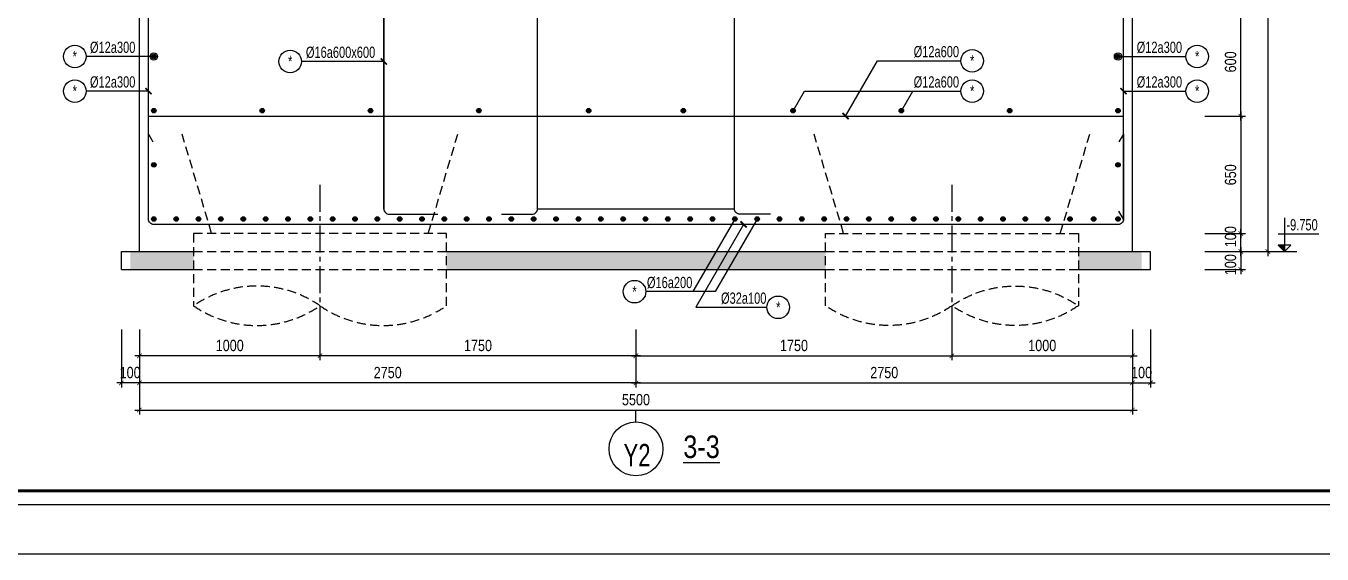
# Model space of a CAD drawing. Extents: x 71 to 2424299, y -14 to 1061502.
# Drawn here: x 1119203 to 1126381, y 521457 to 524381 of the extents above; entities that cross this region are included whole.
import ezdxf
from ezdxf.enums import TextEntityAlignment as Align

# ---------------------------------------------------------------- set-up
doc = ezdxf.new("R2010")
doc.units = 0
doc.header["$LTSCALE"] = 1000
doc.header["$MEASUREMENT"] = 0
doc.header["$PDMODE"] = 3
doc.linetypes.add('CENTER2', pattern=[1.125, 0.75, -0.125, 0.125, -0.125])
doc.linetypes.add('HIDDEN', pattern=[0.375, 0.25, -0.125])
doc.layers.get('0').update_dxf_attribs({"linetype": 'CONTINUOUS'})
doc.layers.get('Defpoints').update_dxf_attribs({"linetype": 'CONTINUOUS'})
for name, color, linetype in [('CDC-KHUNGTEN', 7, 'CONTINUOUS'), ('CDC.01.AXIS', 160, 'CENTER2'), ('CDC.02.DIM', 1, 'CONTINUOUS'), ('CDC.03.BORDER', 3, 'CONTINUOUS'), ('CDC.04.HIDDEN', 8, 'HIDDEN'), ('CDC.05.STEEL', 4, 'CONTINUOUS'), ('CDC.06.TEXT', 2, 'CONTINUOUS'), ('CDC.10.HATCH', 9, 'CONTINUOUS'), ('CDC.11.NOTE', 8, 'CONTINUOUS'), ('CDC.12.PILE', 7, 'CONTINUOUS'), ('CDC.14.STEELNUM', 9, 'CONTINUOUS')]:
    doc.layers.add(name, color=color, linetype=linetype)
doc.styles.add('ARIAL', font='arial.ttf', dxfattribs={"width": 0.8})
doc.dimstyles.new('25', dxfattribs={"dimscale": 25, "dimtxt": 2.5, "dimasz": 1, "dimexe": 1, "dimexo": 0, "dimgap": 1, "dimtad": 1, "dimdec": 0, "dimdsep": 46, "dimtxsty": 'ARIAL', "dimblk": 'ARCHTICK', "dimcen": 1, "dimdle": 1, "dimclrd": 256, "dimclre": 256, "dimclrt": 2, "dimadec": 0, "dimazin": 0, "dimtfac": 0.00072, "dimtdec": 0, "dimtix": 1, "dimtmove": 2, "dimatfit": 3, "dimldrblk": 'ARCHTICK', "dimfxl": 1, "dimtolj": 1, "dimarcsym": 0})

# ---------------------------------------------------------------- blocks, each defined once
blk = doc.blocks.new('_ArchTick')
at = {"color": 0, "linetype": 'ByBlock', "const_width": 0.15}
blk.add_lwpolyline([(-0.5, -0.5), (0.5, 0.5)], dxfattribs=at)
blk = doc.blocks.new('*D139')
at = {"layer": 'CDC.02.DIM', "lineweight": -2, "transparency": 16777216}
for p, q in [((1119831.3, 522699.5), (1119831.3, 522379.7)), ((1122581.3, 522699.5), (1122581.3, 522379.7)), ((1122606.3, 522404.7), (1119806.3, 522404.7))]:
    blk.add_line(p, q, dxfattribs=at)
at = {"layer": 'Defpoints', "color": 0, "transparency": 16777216}
for p in [(1119831.3, 522699.5), (1122581.3, 522699.5), (1119831.3, 522404.7)]:
    blk.add_point(p, dxfattribs=at)
at = {"layer": 'CDC.02.DIM', "lineweight": -2, "transparency": 16777216, "xscale": 25, "yscale": 25, "zscale": 25, "rotation": 180}
blk.add_blockref('_ArchTick', (1119831.3, 522404.7), dxfattribs=at)
at = {"layer": 'CDC.02.DIM', "lineweight": -2, "transparency": 16777216, "xscale": 25, "yscale": 25, "zscale": 25}
blk.add_blockref('_ArchTick', (1122581.3, 522404.7), dxfattribs=at)
at = {"layer": 'CDC.02.DIM', "color": 2, "transparency": 16777216, "insert": (1121206.3, 522461.6), "char_height": 62.5, "attachment_point": 5, "style": 'ARIAL'}
blk.add_mtext('\\A1;2750', dxfattribs=at)
blk = doc.blocks.new('*D140')
at = {"layer": 'CDC.02.DIM', "lineweight": -2, "transparency": 16777216}
for p, q in [((1119731.3, 522699.5), (1119731.3, 522379.7)), ((1119831.3, 522699.5), (1119831.3, 522379.7)), ((1119856.3, 522404.7), (1119706.3, 522404.7))]:
    blk.add_line(p, q, dxfattribs=at)
at = {"layer": 'Defpoints', "color": 0, "transparency": 16777216}
for p in [(1119731.3, 522699.5), (1119831.3, 522699.5), (1119731.3, 522404.7)]:
    blk.add_point(p, dxfattribs=at)
at = {"layer": 'CDC.02.DIM', "lineweight": -2, "transparency": 16777216, "xscale": 25, "yscale": 25, "zscale": 25, "rotation": 180}
blk.add_blockref('_ArchTick', (1119731.3, 522404.7), dxfattribs=at)
at = {"layer": 'CDC.02.DIM', "lineweight": -2, "transparency": 16777216, "xscale": 25, "yscale": 25, "zscale": 25}
blk.add_blockref('_ArchTick', (1119831.3, 522404.7), dxfattribs=at)
at = {"layer": 'CDC.02.DIM', "color": 2, "transparency": 16777216, "insert": (1119779.8, 522461.6), "char_height": 62.5, "attachment_point": 5, "style": 'ARIAL'}
blk.add_mtext('\\A1;100', dxfattribs=at)
blk = doc.blocks.new('*D141')
at = {"layer": 'CDC.02.DIM', "lineweight": -2, "transparency": 16777216}
for p, q in [((1122581.3, 522699.5), (1122581.3, 522379.7)), ((1125331.3, 522699.5), (1125331.3, 522379.7)), ((1122556.3, 522404.7), (1125356.3, 522404.7))]:
    blk.add_line(p, q, dxfattribs=at)
at = {"layer": 'Defpoints', "color": 0, "transparency": 16777216}
for p in [(1122581.3, 522699.5), (1125331.3, 522699.5), (1125331.3, 522404.7)]:
    blk.add_point(p, dxfattribs=at)
at = {"layer": 'CDC.02.DIM', "lineweight": -2, "transparency": 16777216, "xscale": 25, "yscale": 25, "zscale": 25, "rotation": 180}
blk.add_blockref('_ArchTick', (1122581.3, 522404.7), dxfattribs=at)
at = {"layer": 'CDC.02.DIM', "lineweight": -2, "transparency": 16777216, "xscale": 25, "yscale": 25, "zscale": 25}
blk.add_blockref('_ArchTick', (1125331.3, 522404.7), dxfattribs=at)
at = {"layer": 'CDC.02.DIM', "color": 2, "transparency": 16777216, "insert": (1123956.3, 522461.6), "char_height": 62.5, "attachment_point": 5, "style": 'ARIAL'}
blk.add_mtext('\\A1;2750', dxfattribs=at)
blk = doc.blocks.new('*D142')
at = {"layer": 'CDC.02.DIM', "lineweight": -2, "transparency": 16777216}
for p, q in [((1125331.3, 522699.5), (1125331.3, 522379.7)), ((1125431.3, 522699.5), (1125431.3, 522379.7)), ((1125306.3, 522404.7), (1125456.3, 522404.7))]:
    blk.add_line(p, q, dxfattribs=at)
at = {"layer": 'Defpoints', "color": 0, "transparency": 16777216}
for p in [(1125331.3, 522699.5), (1125431.3, 522699.5), (1125431.3, 522404.7)]:
    blk.add_point(p, dxfattribs=at)
at = {"layer": 'CDC.02.DIM', "lineweight": -2, "transparency": 16777216, "xscale": 25, "yscale": 25, "zscale": 25, "rotation": 180}
blk.add_blockref('_ArchTick', (1125331.3, 522404.7), dxfattribs=at)
at = {"layer": 'CDC.02.DIM', "lineweight": -2, "transparency": 16777216, "xscale": 25, "yscale": 25, "zscale": 25}
blk.add_blockref('_ArchTick', (1125431.3, 522404.7), dxfattribs=at)
at = {"layer": 'CDC.02.DIM', "color": 2, "transparency": 16777216, "insert": (1125381.3, 522461.6), "char_height": 62.5, "attachment_point": 5, "style": 'ARIAL'}
blk.add_mtext('\\A1;100', dxfattribs=at)
blk = doc.blocks.new('*D143')
at = {"layer": 'CDC.02.DIM', "lineweight": -2, "transparency": 16777216}
for p, q in [((1119831.3, 522699.5), (1119831.3, 522229.7)), ((1125331.3, 522699.5), (1125331.3, 522229.7)), ((1119806.3, 522254.7), (1125356.3, 522254.7))]:
    blk.add_line(p, q, dxfattribs=at)
at = {"layer": 'Defpoints', "color": 0, "transparency": 16777216}
for p in [(1119831.3, 522699.5), (1125331.3, 522699.5), (1125331.3, 522254.7)]:
    blk.add_point(p, dxfattribs=at)
at = {"layer": 'CDC.02.DIM', "lineweight": -2, "transparency": 16777216, "xscale": 25, "yscale": 25, "zscale": 25, "rotation": 180}
blk.add_blockref('_ArchTick', (1119831.3, 522254.7), dxfattribs=at)
at = {"layer": 'CDC.02.DIM', "lineweight": -2, "transparency": 16777216, "xscale": 25, "yscale": 25, "zscale": 25}
blk.add_blockref('_ArchTick', (1125331.3, 522254.7), dxfattribs=at)
at = {"layer": 'CDC.02.DIM', "color": 2, "transparency": 16777216, "insert": (1122581.3, 522311.6), "char_height": 62.5, "attachment_point": 5, "style": 'ARIAL'}
blk.add_mtext('\\A1;5500', dxfattribs=at)
blk = doc.blocks.new('*D144')
at = {"layer": 'CDC.02.DIM', "lineweight": -2, "transparency": 16777216}
for p, q in [((1120831.3, 522699.5), (1120831.3, 522529.7)), ((1122581.3, 522699.5), (1122581.3, 522529.7)), ((1122606.3, 522554.7), (1120806.3, 522554.7))]:
    blk.add_line(p, q, dxfattribs=at)
at = {"layer": 'Defpoints', "color": 0, "transparency": 16777216}
for p in [(1120831.3, 522699.5), (1122581.3, 522699.5), (1120831.3, 522554.7)]:
    blk.add_point(p, dxfattribs=at)
at = {"layer": 'CDC.02.DIM', "lineweight": -2, "transparency": 16777216, "xscale": 25, "yscale": 25, "zscale": 25, "rotation": 180}
blk.add_blockref('_ArchTick', (1120831.3, 522554.7), dxfattribs=at)
at = {"layer": 'CDC.02.DIM', "lineweight": -2, "transparency": 16777216, "xscale": 25, "yscale": 25, "zscale": 25}
blk.add_blockref('_ArchTick', (1122581.3, 522554.7), dxfattribs=at)
at = {"layer": 'CDC.02.DIM', "color": 2, "transparency": 16777216, "insert": (1121706.3, 522611.6), "char_height": 62.5, "attachment_point": 5, "style": 'ARIAL'}
blk.add_mtext('\\A1;1750', dxfattribs=at)
blk = doc.blocks.new('*D145')
at = {"layer": 'CDC.02.DIM', "lineweight": -2, "transparency": 16777216}
for p, q in [((1122581.3, 522699.5), (1122581.3, 522529.7)), ((1124331.3, 522699.5), (1124331.3, 522529.7)), ((1122556.3, 522554.7), (1124356.3, 522554.7))]:
    blk.add_line(p, q, dxfattribs=at)
at = {"layer": 'Defpoints', "color": 0, "transparency": 16777216}
for p in [(1122581.3, 522699.5), (1124331.3, 522699.5), (1124331.3, 522554.7)]:
    blk.add_point(p, dxfattribs=at)
at = {"layer": 'CDC.02.DIM', "lineweight": -2, "transparency": 16777216, "xscale": 25, "yscale": 25, "zscale": 25, "rotation": 180}
blk.add_blockref('_ArchTick', (1122581.3, 522554.7), dxfattribs=at)
at = {"layer": 'CDC.02.DIM', "lineweight": -2, "transparency": 16777216, "xscale": 25, "yscale": 25, "zscale": 25}
blk.add_blockref('_ArchTick', (1124331.3, 522554.7), dxfattribs=at)
at = {"layer": 'CDC.02.DIM', "color": 2, "transparency": 16777216, "insert": (1123456.3, 522611.6), "char_height": 62.5, "attachment_point": 5, "style": 'ARIAL'}
blk.add_mtext('\\A1;1750', dxfattribs=at)
blk = doc.blocks.new('*D146')
at = {"layer": 'CDC.02.DIM', "lineweight": -2, "transparency": 16777216}
for p, q in [((1125731.3, 523131.8), (1125956.3, 523131.8)), ((1125931.3, 523156.8), (1125931.3, 523006.8)), ((1125731.3, 523031.8), (1125956.3, 523031.8))]:
    blk.add_line(p, q, dxfattribs=at)
at = {"layer": 'Defpoints', "color": 0, "transparency": 16777216}
for p in [(1125731.3, 523131.8), (1125731.3, 523031.8), (1125931.3, 523031.8)]:
    blk.add_point(p, dxfattribs=at)
at = {"layer": 'CDC.02.DIM', "lineweight": -2, "transparency": 16777216, "xscale": 25, "yscale": 25, "zscale": 25}
for p, rotation in [((1125931.3, 523131.8), 90), ((1125931.3, 523031.8), 270)]:
    blk.add_blockref('_ArchTick', p, dxfattribs=dict(at, rotation=rotation))
at = {"layer": 'CDC.02.DIM', "color": 2, "transparency": 16777216, "insert": (1125874.4, 523059.1), "char_height": 62.5, "attachment_point": 5, "rotation": 90, "style": 'ARIAL'}
blk.add_mtext('\\A1;100', dxfattribs=at)
blk = doc.blocks.new('*D147')
at = {"layer": 'CDC.02.DIM', "lineweight": -2, "transparency": 16777216}
for p, q in [((1125931.3, 523106.8), (1125931.3, 523256.8)), ((1125731.3, 523231.8), (1125956.3, 523231.8)), ((1125731.3, 523131.8), (1125956.3, 523131.8))]:
    blk.add_line(p, q, dxfattribs=at)
at = {"layer": 'Defpoints', "color": 0, "transparency": 16777216}
for p in [(1125731.3, 523231.8), (1125931.3, 523231.8), (1125731.3, 523131.8)]:
    blk.add_point(p, dxfattribs=at)
at = {"layer": 'CDC.02.DIM', "lineweight": -2, "transparency": 16777216, "xscale": 25, "yscale": 25, "zscale": 25}
for p, rotation in [((1125931.3, 523231.8), 90), ((1125931.3, 523131.8), 270)]:
    blk.add_blockref('_ArchTick', p, dxfattribs=dict(at, rotation=rotation))
at = {"layer": 'CDC.02.DIM', "color": 2, "transparency": 16777216, "insert": (1125874.4, 523214.1), "char_height": 62.5, "attachment_point": 5, "rotation": 90, "style": 'ARIAL'}
blk.add_mtext('\\A1;100', dxfattribs=at)
blk = doc.blocks.new('*D148')
at = {"layer": 'CDC.02.DIM', "lineweight": -2, "transparency": 16777216}
for p, q in [((1125731.3, 524481.8), (1125956.3, 524481.8)), ((1125931.3, 523856.8), (1125931.3, 524506.8)), ((1125731.3, 523881.8), (1125956.3, 523881.8))]:
    blk.add_line(p, q, dxfattribs=at)
at = {"layer": 'Defpoints', "color": 0, "transparency": 16777216}
for p in [(1125731.3, 524481.8), (1125931.3, 524481.8), (1125731.3, 523881.8)]:
    blk.add_point(p, dxfattribs=at)
at = {"layer": 'CDC.02.DIM', "lineweight": -2, "transparency": 16777216, "xscale": 25, "yscale": 25, "zscale": 25}
for p, rotation in [((1125931.3, 524481.8), 90), ((1125931.3, 523881.8), 270)]:
    blk.add_blockref('_ArchTick', p, dxfattribs=dict(at, rotation=rotation))
at = {"layer": 'CDC.02.DIM', "color": 2, "transparency": 16777216, "insert": (1125874.4, 524181.8), "char_height": 62.5, "attachment_point": 5, "rotation": 90, "style": 'ARIAL'}
blk.add_mtext('\\A1;600', dxfattribs=at)
blk = doc.blocks.new('*D152')
at = {"layer": 'CDC.02.DIM', "lineweight": -2, "transparency": 16777216}
for p, q in [((1125731.3, 525931.8), (1126106.3, 525931.8)), ((1126081.3, 525956.8), (1126081.3, 523106.8)), ((1125731.3, 523131.8), (1126106.3, 523131.8))]:
    blk.add_line(p, q, dxfattribs=at)
at = {"layer": 'Defpoints', "color": 0, "transparency": 16777216}
for p in [(1125731.3, 525931.8), (1125731.3, 523131.8), (1126081.3, 523131.8)]:
    blk.add_point(p, dxfattribs=at)
at = {"layer": 'CDC.02.DIM', "lineweight": -2, "transparency": 16777216, "xscale": 25, "yscale": 25, "zscale": 25}
for p, rotation in [((1126081.3, 525931.8), 90), ((1126081.3, 523131.8), 270)]:
    blk.add_blockref('_ArchTick', p, dxfattribs=dict(at, rotation=rotation))
at = {"layer": 'CDC.02.DIM', "color": 2, "transparency": 16777216, "insert": (1126024.4, 524531.8), "char_height": 62.5, "attachment_point": 5, "rotation": 90, "style": 'ARIAL'}
blk.add_mtext('\\A1;2800', dxfattribs=at)
blk = doc.blocks.new('*D153')
at = {"layer": 'CDC.02.DIM', "lineweight": -2, "transparency": 16777216}
for p, q in [((1125931.3, 523906.8), (1125931.3, 523206.8)), ((1125731.3, 523881.8), (1125956.3, 523881.8)), ((1125731.3, 523231.8), (1125956.3, 523231.8))]:
    blk.add_line(p, q, dxfattribs=at)
at = {"layer": 'Defpoints', "color": 0, "transparency": 16777216}
for p in [(1125731.3, 523881.8), (1125731.3, 523231.8), (1125931.3, 523231.8)]:
    blk.add_point(p, dxfattribs=at)
at = {"layer": 'CDC.02.DIM', "lineweight": -2, "transparency": 16777216, "xscale": 25, "yscale": 25, "zscale": 25}
for p, rotation in [((1125931.3, 523881.8), 90), ((1125931.3, 523231.8), 270)]:
    blk.add_blockref('_ArchTick', p, dxfattribs=dict(at, rotation=rotation))
at = {"layer": 'CDC.02.DIM', "color": 2, "transparency": 16777216, "insert": (1125874.4, 523556.8), "char_height": 62.5, "attachment_point": 5, "rotation": 90, "style": 'ARIAL'}
blk.add_mtext('\\A1;650', dxfattribs=at)
blk = doc.blocks.new('C1400T')
at = {"layer": 'CDC.01.AXIS', "ltscale": 0.2}
blk.add_line((0, 270.1), (0, -574.3), dxfattribs=at)
at = {"layer": 'CDC.04.HIDDEN', "ltscale": 0.2}
for p, q in [((-600, 0), (-763.4, 550)), ((600, 0), (763.4, 550))]:
    blk.add_line(p, q, dxfattribs=at)
blk.add_lwpolyline([(700, -400), (700, 0), (-700, 0), (-700, -400)], dxfattribs=at)
blk.add_lwpolyline([(700, -400, -0.311974), (0, -400, 0.311974), (-700, -400, 0.311974), (0, -400, 0.36397)], format="xyb", dxfattribs=at)
blk = doc.blocks.new('*D219')
at = {"layer": 'CDC.02.DIM', "lineweight": -2, "transparency": 16777216}
for p, q in [((1119831.3, 522699.5), (1119831.3, 522529.7)), ((1120831.3, 522699.5), (1120831.3, 522529.7)), ((1120856.3, 522554.7), (1119806.3, 522554.7))]:
    blk.add_line(p, q, dxfattribs=at)
at = {"layer": 'Defpoints', "color": 0, "transparency": 16777216}
for p in [(1119831.3, 522699.5), (1120831.3, 522699.5), (1119831.3, 522554.7)]:
    blk.add_point(p, dxfattribs=at)
at = {"layer": 'CDC.02.DIM', "lineweight": -2, "transparency": 16777216, "xscale": 25, "yscale": 25, "zscale": 25, "rotation": 180}
blk.add_blockref('_ArchTick', (1119831.3, 522554.7), dxfattribs=at)
at = {"layer": 'CDC.02.DIM', "lineweight": -2, "transparency": 16777216, "xscale": 25, "yscale": 25, "zscale": 25}
blk.add_blockref('_ArchTick', (1120831.3, 522554.7), dxfattribs=at)
at = {"layer": 'CDC.02.DIM', "color": 2, "transparency": 16777216, "insert": (1120331.3, 522611.6), "char_height": 62.5, "attachment_point": 5, "style": 'ARIAL'}
blk.add_mtext('\\A1;1000', dxfattribs=at)
blk = doc.blocks.new('*D220')
at = {"layer": 'CDC.02.DIM', "lineweight": -2, "transparency": 16777216}
for p, q in [((1124331.3, 522699.5), (1124331.3, 522529.7)), ((1125331.3, 522699.5), (1125331.3, 522529.7)), ((1124306.3, 522554.7), (1125356.3, 522554.7))]:
    blk.add_line(p, q, dxfattribs=at)
at = {"layer": 'Defpoints', "color": 0, "transparency": 16777216}
for p in [(1124331.3, 522699.5), (1125331.3, 522699.5), (1125331.3, 522554.7)]:
    blk.add_point(p, dxfattribs=at)
at = {"layer": 'CDC.02.DIM', "lineweight": -2, "transparency": 16777216, "xscale": 25, "yscale": 25, "zscale": 25, "rotation": 180}
blk.add_blockref('_ArchTick', (1124331.3, 522554.7), dxfattribs=at)
at = {"layer": 'CDC.02.DIM', "lineweight": -2, "transparency": 16777216, "xscale": 25, "yscale": 25, "zscale": 25}
blk.add_blockref('_ArchTick', (1125331.3, 522554.7), dxfattribs=at)
at = {"layer": 'CDC.02.DIM', "color": 2, "transparency": 16777216, "insert": (1124831.3, 522611.6), "char_height": 62.5, "attachment_point": 5, "style": 'ARIAL'}
blk.add_mtext('\\A1;1000', dxfattribs=at)
blk = doc.blocks.new('KHUNG TEN')
at = {"layer": 'CDC-KHUNGTEN', "color": 8}
blk.add_lwpolyline([(75096, 1100), (83000, 1100), (83000, 58300), (3000, 58300), (3000, 1100), (75096, 1100)], dxfattribs=at)
at = {"layer": 'CDC-KHUNGTEN', "color": 255, "lineweight": 60}
blk.add_lwpolyline([(74900, 1400), (74900, 58000), (3300, 58000), (3300, 1400), (74900, 1400)], close=True, dxfattribs=at)
at = {"layer": 'Defpoints', "color": 1, "ltscale": 0.2}
blk.add_lwpolyline([(0, 0), (0, 59400), (84100, 59400), (84100, 0), (0, 0)], close=True, dxfattribs=at)

msp = doc.modelspace()

# ---------------------------------------------------------------- hatches: boundary and pattern name
at = {"layer": 'CDC.10.HATCH'}
h = msp.add_hatch(dxfattribs=at)
h.set_pattern_fill('AR-CONC', color=256, scale=25, style=0)
h.set_pattern_definition([(50, (22141.81, -7358), (179.315046, -15.688034), [18.75, -206.25]), (355, (22141.81, -7358), (-34.687833, 188.048033), [15, -165]), (100.4514, (22156.75, -7359.31), (144.627345, 172.359886), [15.935047, -175.285528]), (46.1842, (22141.8, -7308), (266.810262, -41.379754), [28.125, -309.375]), (96.6356, (22164.04, -7311.45), (233.665676, 243.52947), [23.90257, -262.92825]), (351.1842, (22141.8, -7308), (233.665486, 243.52965), [22.5, -247.5]), (21, (22166.81, -7320.5), (149.226763, -100.654723), [18.75, -206.25]), (326, (22166.81, -7320.5), (60.828833, 181.28751), [15, -165]), (71.4514, (22179.25, -7328.9), (210.055657, 80.632624), [15.935047, -175.285528]), (37.5, (22141.81, -7358.004), (3.0399638, 83.2234635), [0, -163, 0, -167.5, 0, -165.625]), (7.5, (22141.81, -7358), (65.7673844, 98.602928), [0, -95.5, 0, -159.25, 0, -63.125]), (327.5, (22086.06, -7358.004), (133.455609, -5.638718), [0, -62.5, 0, -195, 0, -258.75]), (317.5, (22061.06, -7358), (145.796542, 25.026246), [0, -81.25, 0, -129.5, 0, -183.75])])
h.paths.add_polyline_path([(1123096.11, 523131.8), (1121531.29, 523131.8), (1121531.29, 523031.8), (1123038.37, 523031.8)])
h.paths.add_polyline_path([(1123161.96, 523131.8), (1123096.11, 523131.8), (1123038.37, 523031.8), (1123104.23, 523031.8)])
h.paths.add_polyline_path([(1123219.86, 523131.8), (1123161.96, 523131.8), (1123104.23, 523031.8), (1123162.12, 523031.8)])
h.paths.add_polyline_path([(1123631.27, 523131.8), (1123219.86, 523131.8), (1123162.12, 523031.8), (1123631.27, 523031.8)])
h.paths.add_polyline_path([(1119781.28, 523131.8), (1119781.28, 523031.8), (1120131.29, 523031.8), (1120131.29, 523131.8)])
h.paths.add_polyline_path([(1125381.28, 523031.8), (1125381.28, 523131.8), (1125031.27, 523131.8), (1125031.27, 523031.8)])
at = {"layer": 'CDC.11.NOTE'}
msp.add_hatch(color=256, dxfattribs=at).paths.add_polyline_path([(1126173.45, 523166.8), (1126138.45, 523166.8), (1126173.45, 523131.8)])

# ---------------------------------------------------------------- linework, layer by layer
at = {"layer": 'CDC.03.BORDER'}
for p, q in [((1119831.28, 523131.8), (1119831.28, 525581.8)), ((1125331.28, 523131.8), (1125331.28, 525581.8))]:
    msp.add_line(p, q, dxfattribs=at)
at = {"layer": 'CDC.04.HIDDEN', "ltscale": 0.2}
for p, q in [((1120131.29, 523131.8), (1121531.29, 523131.8)), ((1123631.27, 523131.8), (1125031.27, 523131.8)), ((1120131.29, 523031.8), (1121531.29, 523031.8)), ((1123631.27, 523031.8), (1125031.27, 523031.8))]:
    msp.add_line(p, q, dxfattribs=at)
at = {"layer": 'CDC.05.STEEL', "ltscale": 0.3}
for p, q in [((1119881.28, 523881.8), (1125281.28, 523881.8)), ((1119881.28, 523781.8), (1119906.28, 523738.5)), ((1125281.28, 523781.8), (1125256.28, 523738.5)), ((1122036.28, 523368.8), (1123126.28, 523368.8)), ((1125281.28, 523311.8), (1125256.28, 523355.11))]:
    msp.add_line(p, q, dxfattribs=at)
for points in [[(1121836.28, 523338.8), (1122006.28, 523338.8, 0.4142136), (1122036.28, 523368.8), (1122036.28, 527051.8)], [(1119881.28, 523311.8), (1119881.28, 525851.8, -0.4142136), (1119911.28, 525881.8), (1120181.28, 525881.8)], [(1121184.53, 523368.8), (1121184.53, 525831.8, -0.4142136), (1121214.53, 525861.8), (1121484.53, 525861.8)], [(1121184.53, 525831.8), (1121184.53, 523368.8, 0.4142136), (1121214.53, 523338.8), (1121484.53, 523338.8)], [(1125281.28, 523311.8), (1125281.28, 525851.8, 0.4142136), (1125251.28, 525881.8), (1124981.28, 525881.8)], [(1125281.28, 523781.8), (1125281.28, 523311.8, -0.4142136), (1125251.28, 523281.8), (1119911.28, 523281.8, -0.4142136), (1119881.28, 523311.8), (1119881.28, 523781.8)]]:
    msp.add_lwpolyline(points, format="xyb", dxfattribs=at)
at = {"layer": 'CDC.05.STEEL', "ltscale": 0.3, "elevation": 0}
msp.add_lwpolyline([(1123326.28, 523338.8), (1123156.28, 523338.8, -0.4142136), (1123126.28, 523368.8), (1123126.28, 527051.8)], format="xyb", dxfattribs=at)
at = {"layer": 'CDC.05.STEEL', "const_width": 12.3}
for points in [[(1119911.28, 524217.96, 1), (1119911.28, 524205.65, 1)], [(1125251.28, 524217.96, -1), (1125251.28, 524205.65, -1)], [(1119911.28, 523917.96, 1), (1119911.28, 523905.65, 1)], [(1120511.28, 523917.96, 1), (1120511.28, 523905.65, 1)], [(1121111.28, 523917.96, 1), (1121111.28, 523905.65, 1)], [(1121711.28, 523917.96, 1), (1121711.28, 523905.65, 1)], [(1122319.03, 523917.96, 1), (1122319.03, 523905.65, 1)], [(1122843.53, 523917.96, -1), (1122843.53, 523905.65, -1)], [(1123451.28, 523917.96, -1), (1123451.28, 523905.65, -1)], [(1124051.28, 523917.96, -1), (1124051.28, 523905.65, -1)], [(1124651.28, 523917.96, -1), (1124651.28, 523905.65, -1)], [(1125251.28, 523917.96, -1), (1125251.28, 523905.65, -1)], [(1119911.28, 523617.96, 1), (1119911.28, 523605.65, 1)], [(1125251.28, 523617.96, -1), (1125251.28, 523605.65, -1)], [(1119911.28, 523317.96, 1), (1119911.28, 523305.65, 1)], [(1120035.03, 523317.96, 1), (1120035.03, 523305.65, 1)], [(1120158.78, 523317.96, 1), (1120158.78, 523305.65, 1)], [(1120282.53, 523317.96, 1), (1120282.53, 523305.65, 1)], [(1120406.28, 523317.96, 1), (1120406.28, 523305.65, 1)], [(1120530.03, 523317.96, 1), (1120530.03, 523305.65, 1)], [(1120653.78, 523317.96, 1), (1120653.78, 523305.65, 1)], [(1120777.53, 523317.96, 1), (1120777.53, 523305.65, 1)], [(1120901.28, 523317.96, 1), (1120901.28, 523305.65, 1)], [(1121025.03, 523317.96, 1), (1121025.03, 523305.65, 1)], [(1121148.78, 523317.96, 1), (1121148.78, 523305.65, 1)], [(1121272.53, 523317.96, 1), (1121272.53, 523305.65, 1)], [(1121396.28, 523317.96, 1), (1121396.28, 523305.65, 1)], [(1121520.03, 523317.96, 1), (1121520.03, 523305.65, 1)], [(1121643.78, 523317.96, 1), (1121643.78, 523305.65, 1)], [(1121767.53, 523317.96, 1), (1121767.53, 523305.65, 1)], [(1121891.28, 523317.96, 1), (1121891.28, 523305.65, 1)], [(1122015.03, 523317.96, 1), (1122015.03, 523305.65, 1)], [(1122138.78, 523317.96, 1), (1122138.78, 523305.65, 1)], [(1122262.53, 523317.96, 1), (1122262.53, 523305.65, 1)], [(1122386.28, 523317.96, 1), (1122386.28, 523305.65, 1)], [(1122510.03, 523317.96, 1), (1122510.03, 523305.65, 1)], [(1122633.78, 523317.96, 1), (1122633.78, 523305.65, 1)], [(1122757.53, 523317.96, 1), (1122757.53, 523305.65, 1)], [(1122881.28, 523317.96, 1), (1122881.28, 523305.65, 1)], [(1123005.03, 523317.96, 1), (1123005.03, 523305.65, 1)], [(1123128.78, 523317.96, 1), (1123128.78, 523305.65, 1)], [(1123252.53, 523317.96, 1), (1123252.53, 523305.65, 1)], [(1123376.28, 523317.96, 1), (1123376.28, 523305.65, 1)], [(1123500.03, 523317.96, 1), (1123500.03, 523305.65, 1)], [(1123623.78, 523317.96, 1), (1123623.78, 523305.65, 1)], [(1123747.53, 523317.96, 1), (1123747.53, 523305.65, 1)], [(1123871.28, 523317.96, 1), (1123871.28, 523305.65, 1)], [(1123995.03, 523317.96, 1), (1123995.03, 523305.65, 1)], [(1124118.78, 523317.96, 1), (1124118.78, 523305.65, 1)], [(1124242.53, 523317.96, 1), (1124242.53, 523305.65, 1)], [(1124366.28, 523317.96, 1), (1124366.28, 523305.65, 1)], [(1124490.03, 523317.96, 1), (1124490.03, 523305.65, 1)], [(1124613.78, 523317.96, 1), (1124613.78, 523305.65, 1)], [(1124737.53, 523317.96, 1), (1124737.53, 523305.65, 1)], [(1124861.28, 523317.96, 1), (1124861.28, 523305.65, 1)], [(1124985.03, 523317.96, 1), (1124985.03, 523305.65, 1)], [(1125116.17, 523317.96, 1), (1125116.17, 523305.65, 1)], [(1125251.28, 523317.96, -1), (1125251.28, 523305.65, -1)]]:
    msp.add_lwpolyline(points, format="xyb", close=True, dxfattribs=at)
at = {"layer": 'CDC.05.STEEL'}
for centre in [(1119911.28, 524211.8), (1125251.28, 524211.8), (1119911.28, 523911.8), (1120511.28, 523911.8), (1121111.28, 523911.8), (1121711.28, 523911.8), (1122319.03, 523911.8), (1122843.53, 523911.8), (1123451.28, 523911.8), (1124051.28, 523911.8), (1124651.28, 523911.8), (1125251.28, 523911.8), (1119911.28, 523611.8), (1125251.28, 523611.8), (1119911.28, 523311.8), (1120035.03, 523311.8), (1120158.78, 523311.8), (1120282.53, 523311.8), (1120406.28, 523311.8), (1120530.03, 523311.8), (1120653.78, 523311.8), (1120777.53, 523311.8), (1120901.28, 523311.8), (1121025.03, 523311.8), (1121148.78, 523311.8), (1121272.53, 523311.8), (1121396.28, 523311.8), (1121520.03, 523311.8), (1121643.78, 523311.8), (1121767.53, 523311.8), (1121891.28, 523311.8), (1122015.03, 523311.8), (1122138.78, 523311.8), (1122262.53, 523311.8), (1122386.28, 523311.8), (1122510.03, 523311.8), (1122633.78, 523311.8), (1122757.53, 523311.8), (1122881.28, 523311.8), (1123005.03, 523311.8), (1123128.78, 523311.8), (1123252.53, 523311.8), (1123376.28, 523311.8), (1123500.03, 523311.8), (1123623.78, 523311.8), (1123747.53, 523311.8), (1123871.28, 523311.8), (1123995.03, 523311.8), (1124118.78, 523311.8), (1124242.53, 523311.8), (1124366.28, 523311.8), (1124490.03, 523311.8), (1124613.78, 523311.8), (1124737.53, 523311.8), (1124861.28, 523311.8), (1124985.03, 523311.8), (1125116.17, 523311.8), (1125251.28, 523311.8)]:
    msp.add_circle(centre, 12.53, dxfattribs=at)
at = {"layer": 'CDC.11.NOTE'}
for p, q in [((1119911.28, 524211.8), (1119535.78, 524211.8)), ((1121184.53, 524184.31), (1120728.71, 524184.31)), ((1125251.28, 524211.8), (1125626.78, 524211.8)), ((1119881.28, 524020.1), (1119535.78, 524020.1)), ((1125281.28, 524020.1), (1125626.78, 524020.1)), ((1126173.45, 523318.1), (1126173.45, 523131.8)), ((1126138.64, 523229.29), (1126363.71, 523229.29)), ((1119731.28, 523131.8), (1120131.29, 523131.8)), ((1119731.28, 523031.8), (1119731.28, 523131.8)), ((1121531.29, 523131.8), (1123631.27, 523131.8)), ((1125031.27, 523131.8), (1125431.28, 523131.8)), ((1125431.28, 523031.8), (1125431.28, 523131.8)), ((1126106.28, 523131.8), (1126240.61, 523131.8)), ((1119731.28, 523031.8), (1120131.29, 523031.8)), ((1121531.29, 523031.8), (1123631.27, 523031.8)), ((1125031.27, 523031.8), (1125431.28, 523031.8)), ((1122581.28, 522188.77), (1122581.28, 522254.69))]:
    msp.add_line(p, q, dxfattribs=at)
at = {"layer": 'CDC.11.NOTE', "const_width": 10}
for points in [[(1121167.37, 524201.47), (1121201.69, 524167.15)], [(1119864.12, 524037.26), (1119898.44, 524002.93)], [(1125264.12, 524037.26), (1125298.44, 524002.93)], [(1123724.98, 523898.97), (1123759.3, 523864.64)], [(1123160.15, 523298.97), (1123194.48, 523264.64)]]:
    msp.add_lwpolyline(points, dxfattribs=at)
at = {"layer": 'CDC.11.NOTE'}
for points in [[(1123742.14, 523881.8), (1123918.87, 524187.91), (1124380.99, 524187.91)], [(1123451.28, 523911.8), (1123513.8, 524020.1), (1124380.99, 524020.1)], [(1124051.28, 523911.8), (1124113.8, 524020.1), (1124380.99, 524020.1)], [(1123128.78, 523311.8), (1122896.72, 522909.86), (1122636.22, 522909.86)], [(1123252.53, 523311.8), (1123020.47, 522909.86), (1122636.22, 522909.86)], [(1123177.32, 523281.8), (1122912.54, 522823.2), (1123306.82, 522823.2)], [(1126138.45, 523166.8), (1126173.45, 523131.8), (1126208.45, 523166.8), (1126138.45, 523166.8)]]:
    msp.add_lwpolyline(points, dxfattribs=at)
for centre, radius in [((1119911.28, 524211.8), 20.61), ((1125251.28, 524211.8), 20.61), ((1122581.28, 522039.63), 149.14)]:
    msp.add_circle(centre, radius, dxfattribs=at)
at = {"layer": 'CDC.14.STEELNUM'}
for centre in [(1119473.28, 524211.8), (1124443.49, 524187.91), (1125689.28, 524211.8), (1120666.21, 524184.31), (1119473.28, 524020.1), (1124443.49, 524020.1), (1125689.28, 524020.1), (1122573.72, 522909.86), (1123369.32, 522823.2)]:
    msp.add_circle(centre, 62.5, dxfattribs=at)

# ---------------------------------------------------------------- block references
at = {"layer": 'CDC.06.TEXT', "xscale": 0.2499999999982123, "yscale": 0.2499999999982123, "zscale": 0.2499999999982123}
msp.add_blockref('KHUNG TEN', (1109179.55, 521457.16), dxfattribs=at)
at = {"layer": 'CDC.12.PILE'}
msp.add_blockref('C1400T', (1120831.28, 523231.8), dxfattribs=at)
at = {"layer": 'CDC.12.PILE', "xscale": -1}
msp.add_blockref('C1400T', (1124331.28, 523231.8), dxfattribs=at)

# ---------------------------------------------------------------- texts
at = {"layer": 'CDC.06.TEXT', "style": 'ARIAL'}
for s, height, width, p in [('%%C12a300', 62.5, 0.7, (1119682.94, 524262.58)), ('%%C16a600x600', 62.5, 0.7, (1120945.17, 524235.08)), ('%%C12a600', 62.5, 0.7, (1124244.88, 524238.68)), ('%%C12a300', 62.5, 0.7, (1125480.07, 524262.58)), ('%%C12a300', 62.5, 0.7, (1119682.94, 524070.87)), ('%%C12a600', 62.5, 0.7, (1124244.88, 524070.87)), ('%%C12a300', 62.5, 0.7, (1125480.07, 524070.87)), ('-9.750', 62.5, 0.7, (1126270.27, 523280.06)), ('%%C16a200', 62.5, 0.7, (1122767.63, 522960.63)), ('%%C32a100', 62.5, 0.7, (1123177.88, 522873.97)), ('%%U3-3', 125, 0.8, (1122944.39, 522051.17))]:
    msp.add_text(s, height=height, dxfattribs=dict(at, width=width)).set_placement(p, align=Align.MIDDLE_CENTER)
at = {"layer": 'CDC.06.TEXT', "insert": (1122587.2, 521941.96), "char_height": 125, "width": 116.16, "attachment_point": 8, "line_spacing_factor": 0.938532}
msp.add_mtext('{\\fArial|b0|i0|c0|p34;\\W0.7;Y2}', dxfattribs=at)
at = {"layer": 'CDC.14.STEELNUM', "style": 'ARIAL', "width": 0.7}
for p in [(1119473.28, 524211.8), (1120666.21, 524184.31), (1124443.49, 524187.91), (1125689.25, 524211.8), (1119473.28, 524020.1), (1124443.49, 524020.1), (1125689.25, 524020.1), (1122573.72, 522909.86), (1123369.32, 522823.2)]:
    msp.add_text('*', height=62.5, dxfattribs=at).set_placement(p, align=Align.MIDDLE_CENTER)

# ---------------------------------------------------------------- dimensions: what is measured, and where the dimension line sits
at = {"layer": 'CDC.02.DIM'}
for base, p1, p2, picture, middle in [((1126081.28, 523131.8), (1125731.28, 525931.8), (1125731.28, 523131.8), '*D152', (1126024.37, 524531.8)), ((1125931.28, 524481.8), (1125731.28, 523881.8), (1125731.28, 524481.8), '*D148', (1125874.37, 524181.8)), ((1125931.28, 523231.8), (1125731.28, 523881.8), (1125731.28, 523231.8), '*D153', (1125874.37, 523556.8))]:
    dim = msp.add_linear_dim(base=base, p1=p1, p2=p2, angle=90, dimstyle='25', dxfattribs=at)
    dim.commit()
    dim.dimension.update_dxf_attribs({"geometry": picture, "text_midpoint": middle})
for base, p2, picture, middle in [((1125931.28, 523231.8), (1125731.28, 523231.8), '*D147', (1125874.37, 523214.08)), ((1125931.28, 523031.8), (1125731.28, 523031.8), '*D146', (1125874.37, 523059.1))]:
    dim = msp.add_linear_dim(base=base, p1=(1125731.28, 523131.8), p2=p2, angle=90, dimstyle='25', dxfattribs=at)
    dim.commit()
    dim.dimension.update_dxf_attribs({"geometry": picture, "text_midpoint": middle, "dimtype": 160})
for base, p1, p2, picture, middle in [((1119731.28, 522404.69), (1119831.28, 522699.52), (1119731.28, 522699.52), '*D140', (1119779.84, 522461.6)), ((1125431.28, 522404.69), (1125331.28, 522699.52), (1125431.28, 522699.52), '*D142', (1125381.28, 522461.6))]:
    dim = msp.add_linear_dim(base=base, p1=p1, p2=p2, dimstyle='25', dxfattribs=at)
    dim.commit()
    dim.dimension.update_dxf_attribs({"geometry": picture, "text_midpoint": middle, "dimtype": 160})
for base, p1, p2, picture, middle in [((1119831.28, 522404.69), (1122581.28, 522699.52), (1119831.28, 522699.52), '*D139', (1121206.28, 522461.6)), ((1125331.28, 522254.69), (1119831.28, 522699.52), (1125331.28, 522699.52), '*D143', (1122581.28, 522311.6)), ((1119831.28, 522554.69), (1120831.29, 522699.52), (1119831.28, 522699.52), '*D219', (1120331.29, 522611.6)), ((1120831.29, 522554.69), (1122581.28, 522699.52), (1120831.29, 522699.52), '*D144', (1121706.29, 522611.6)), ((1125331.28, 522404.69), (1122581.28, 522699.52), (1125331.28, 522699.52), '*D141', (1123956.28, 522461.6)), ((1124331.27, 522554.69), (1122581.28, 522699.52), (1124331.27, 522699.52), '*D145', (1123456.28, 522611.6)), ((1125331.28, 522554.69), (1124331.27, 522699.52), (1125331.28, 522699.52), '*D220', (1124831.28, 522611.6))]:
    dim = msp.add_linear_dim(base=base, p1=p1, p2=p2, dimstyle='25', dxfattribs=at)
    dim.commit()
    dim.dimension.update_dxf_attribs({"geometry": picture, "text_midpoint": middle})

doc.saveas('drawing.dxf')
